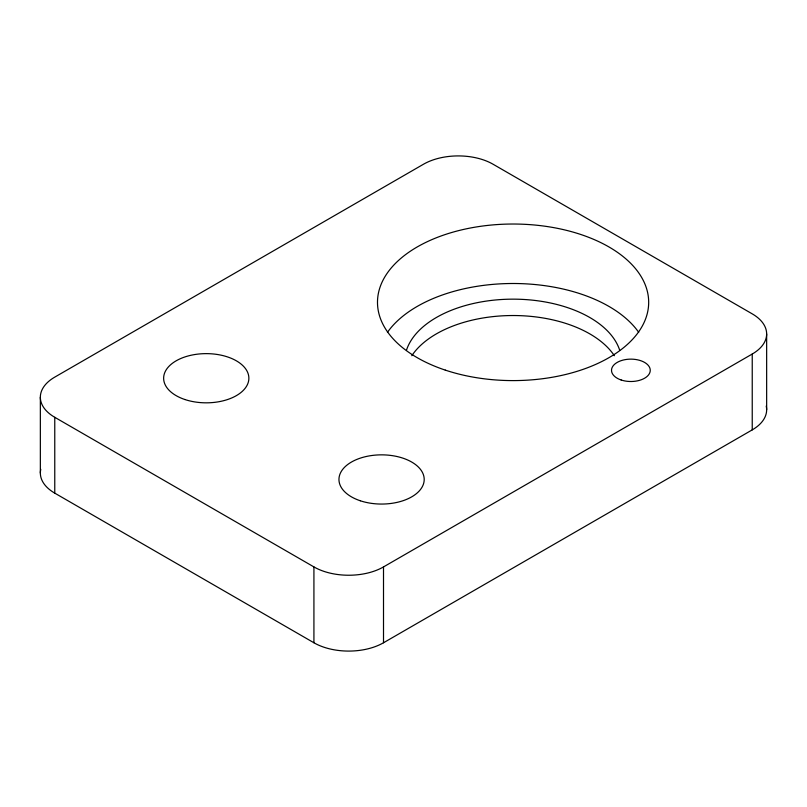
<?xml version="1.0" encoding="UTF-8"?>
<svg xmlns="http://www.w3.org/2000/svg" width="807" height="807" viewBox="0 0 807 807"><rect width="100%" height="100%" fill="white"/><g stroke="black" fill="none" stroke-linecap="round" stroke-linejoin="round"><path stroke-width="1.21" d="M54.765 417.3L313.923 566.918A49.207 28.406 0 0 0 383.507 566.918L752.235 354.031A49.207 28.406 0 0 0 752.235 313.862L493.077 164.235A49.207 28.406 0 0 0 423.493 164.235L54.765 377.121A49.207 28.406 0 0 0 54.765 417.3L54.765 493.138L313.923 642.765A49.207 28.406 0 0 0 383.507 642.765L752.235 429.879A49.207 28.406 0 0 0 766.226 406.082M766.65 333.947L766.65 409.785M752.235 354.031L752.235 429.879M383.507 566.918L383.507 642.765M313.923 566.918L313.923 642.765M40.35 397.215L40.35 473.053M54.765 493.138A49.207 28.406 0 0 1 40.774 469.351M411.802 355.716A108.481 62.633 0 0 1 513.081 315.527A108.481 62.633 0 0 1 614.359 355.716M406.496 350.127A108.481 62.633 0 0 1 513.081 299.155A108.481 62.633 0 0 1 619.665 350.127M387.451 332.323A135.596 78.289 0 0 1 513.081 283.499A135.596 78.289 0 0 1 638.71 332.323M360.275 500.764A42.62 24.603 0 0 0 424.2 479.459A42.62 24.603 0 0 0 360.275 458.144A42.62 24.603 0 0 0 360.275 500.764M184.944 399.536A42.62 24.603 0 0 0 248.869 378.231A42.62 24.603 0 0 0 184.944 356.926A42.62 24.603 0 0 0 184.944 399.536M621.188 380.006A19.368 11.187 0 0 0 650.25 370.322A19.368 11.187 0 0 0 621.188 360.638A19.368 11.187 0 0 0 621.188 380.006M445.282 370.11A135.596 78.289 0 0 0 648.677 302.312A135.596 78.289 0 0 0 445.282 234.514A135.596 78.289 0 0 0 445.282 370.11"/></g></svg>
